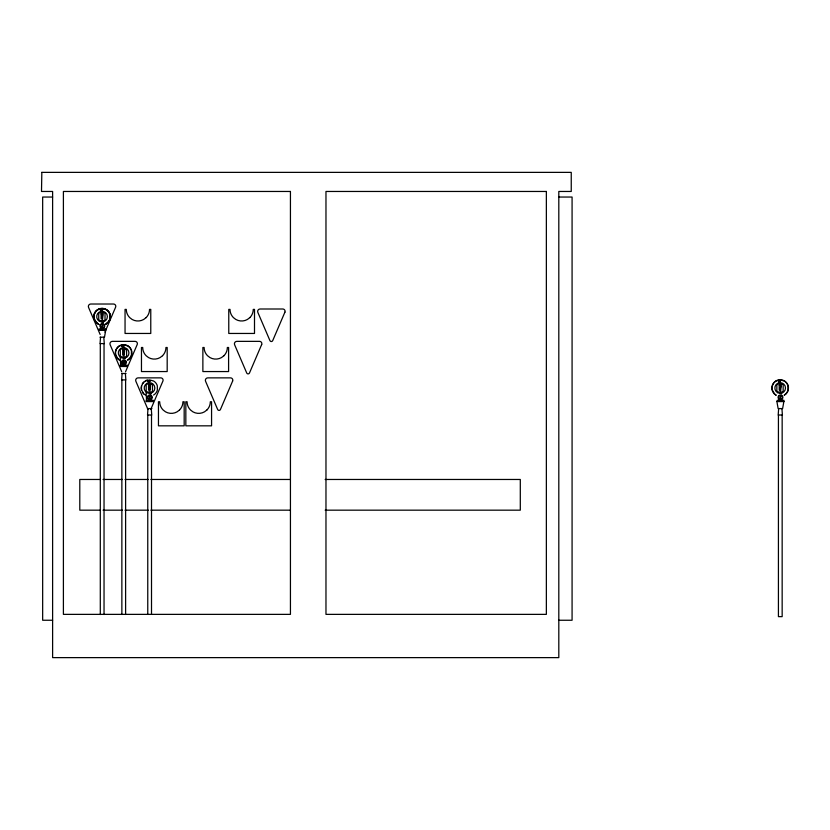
<?xml version="1.0" encoding="UTF-8"?>
<svg xmlns="http://www.w3.org/2000/svg" width="830" height="830" viewBox="0 0 830 830"><rect width="100%" height="100%" fill="white"/><g stroke="black" fill="none" stroke-linecap="round" stroke-linejoin="round"><path stroke-width="1.25" d="M100.534 337.188L100.056 343.599L104.269 343.599L103.802 337.188M122.103 373.49L121.636 379.901L125.849 379.901L125.382 373.49M147.999 408.578L147.532 415L151.745 415L151.268 408.578M778.654 408.578L778.187 415L782.4 415L781.933 408.578M104.943 332.093L115.609 307.204A2.283 2.283 0 0 0 113.513 304.019L90.802 304.019A2.438 2.438 0 0 0 88.561 307.422L100.15 334.48M125.517 371.809L137.199 344.543A2.283 2.283 0 0 0 135.103 341.358L112.392 341.358A2.438 2.438 0 0 0 110.141 344.761L121.74 371.819M150.728 409.501L162.919 381.053A2.283 2.283 0 0 0 160.823 377.868L138.112 377.868A2.438 2.438 0 0 0 135.871 381.271L147.968 409.501M102.038 310.171L102.567 310.067L101.955 310.192M101.665 310.794L101.198 310.949M102.007 311.063L101.198 311.157L102.017 311.053M123.66 346.442L121.989 346.65L122.633 346.67M122.902 346.639L123.535 346.494M122.55 347.231L123.743 347.075L122.767 347.189M149.327 381.561L147.875 381.769L149.39 381.468M149.255 382.267L148.798 382.257M779.629 382.205L780.293 382.184L779.546 382.236M122.508 346.577L123.224 346.411M779.993 381.095C781.912 380.825 778.125 381.52 779.723 381.063M779.214 381.582C783.188 381.271 776.372 381.914 780.013 381.655M779.152 382.298L779.951 382.184M123.328 346.079L122.612 346.048M149.317 381.613L148.518 381.759M149.286 382.246L148.975 382.205M779.225 382.277L779.92 382.267M103.356 322.424L103.47 321.916L102.049 322.071M150.821 393.814C151.506 392.777 147.688 393.742 151.06 393.773M781.487 393.814L781.59 393.306L780.179 393.462M101.353 310.213L100.409 310.347L101.613 310.306M122.809 346.069L121.927 346.214L122.923 346.141M123.203 346.11L124.085 345.934L123.089 346.027M123.027 347.397L123.224 347.438M123.4 346.12L122.84 346.203M122.664 347.251L123.234 347.096M148.84 381.136L147.823 381.302L148.819 381.24M148.56 381.582L150.033 381.468L149.099 381.572M149.026 382.474L149.12 382.537M779.495 381.136L778.488 381.302L779.349 381.25M779.681 382.474L779.775 382.537M123.629 358.373L125.04 358.218M101.312 309.704L102.505 309.632L100.357 309.912L101.509 309.725M149.058 381.063L148.684 381.25M148.736 381.292L149.981 381.032L148.975 381.126M148.705 382.319L149.203 382.194M122.913 346.577L122.83 346.577M99.102 328.898L105.877 328.898M120.682 365.2L120.194 357.481M146.568 400.288L146.09 392.569M777.233 400.288L784.008 400.288M52.612 197.042L42.662 197.042L42.662 620.249L52.612 620.249M558.808 197.042L572.077 197.042L572.077 620.249L558.808 620.249M98.687 329.749L105.815 329.749M100.005 337.188L104.487 337.188L105.732 330.184L99.237 330.205M120.194 365.2L127.457 365.2M120.257 366.051L127.384 366.051M120.34 366.487L127.312 366.487M121.585 373.49L126.067 373.49M146.09 400.288L153.343 400.288M146.153 401.139L153.28 401.139M776.818 401.139L783.935 401.139M146.236 401.585L153.197 401.585M147.47 408.578L151.952 408.578M100.472 479.47L79.794 479.47L79.794 510.17L100.472 510.17M103.055 479.47L122.435 479.47M125.019 479.47L148.28 479.47M150.863 479.47L290.438 479.47M325.153 479.47L520.296 479.47L520.296 510.17L325.163 510.17M103.055 510.17L122.446 510.17M125.029 510.17L148.3 510.17M150.884 510.17L290.438 510.17M782.161 415L782.161 616.638L778.426 616.638L778.426 415M151.506 415L151.506 614.055M147.761 415L147.761 614.055M125.61 379.901L125.61 614.49M121.865 379.901L121.865 614.49M104.041 343.599L104.041 614.542M100.295 343.599L100.295 614.542M105.545 324.395A8.3 8.3 0 0 0 103.013 308.563L100.845 308.625A8.3 8.3 0 0 0 94.402 313.865M99.195 324.572A8.3 8.3 0 0 1 93.904 315.971M776.019 395.225A8.321 8.321 0 0 1 773.799 382.671A8.321 8.321 0 0 1 786.55 382.671A8.321 8.321 0 0 1 784.34 395.225M784.226 395.038A8.103 8.103 0 0 0 788.002 390.121L788.002 385.919A8.103 8.103 0 0 0 784.226 381.001L780.179 379.912L776.123 381.001A8.103 8.103 0 0 0 772.346 390.121L774.452 393.752A8.103 8.103 0 0 0 776.123 395.038M143.632 393.908A8.321 8.321 0 0 1 142.314 392.185M141.474 390.173A8.321 8.321 0 0 1 141.474 385.867M142.314 383.854A8.321 8.321 0 0 1 143.632 382.132M145.354 380.814A8.321 8.321 0 0 1 147.367 379.984M153.571 395.038A8.103 8.103 0 0 0 157.347 390.121L157.337 385.919A8.103 8.103 0 0 0 153.571 381.001L149.514 379.912L145.468 381.001A8.103 8.103 0 0 0 141.691 390.121L143.787 393.752A8.103 8.103 0 0 0 145.468 395.038M119.468 360.137A8.321 8.321 0 0 1 117.248 347.573A8.321 8.321 0 0 1 129.999 347.573A8.321 8.321 0 0 1 127.789 360.137M127.675 359.94A8.103 8.103 0 0 0 131.451 355.022L131.451 350.831A8.103 8.103 0 0 0 127.675 345.913L123.629 344.824L119.572 345.903A8.103 8.103 0 0 0 115.795 355.022L117.891 358.653A8.103 8.103 0 0 0 119.572 359.94M97.888 323.835A8.321 8.321 0 0 1 95.678 311.271A8.321 8.321 0 0 1 108.429 311.271A8.321 8.321 0 0 1 106.209 323.835M106.105 323.638A8.103 8.103 0 0 0 109.871 318.72L109.871 314.529A8.103 8.103 0 0 0 106.105 309.611L102.049 308.521L97.992 309.6A8.103 8.103 0 0 0 94.226 318.72L96.322 322.351A8.103 8.103 0 0 0 98.002 323.638M41.832 172.37L41.5 191.46L52.612 191.46L52.612 657.63L558.808 657.63L558.808 191.46L571.248 191.46L571.248 172.37L41.832 172.37M101.084 313.948L101.115 318.699L102.536 319.436L103.107 313.968L102.495 313.439L101.084 313.948M122.653 350.25L122.684 355.012L124.106 355.738L124.676 350.27L123.971 349.731L122.653 350.25M148.549 385.338L148.58 390.1L150.002 390.826L150.572 385.369L149.96 384.83L148.549 385.338M779.214 385.338L779.235 390.1L780.667 390.826L781.238 385.369L779.225 385.265M783.862 401.585L782.617 408.578L778.135 408.578L776.89 401.585L783.862 401.585M232.628 381.053L220.438 409.501A1.504 1.504 0 0 1 217.668 409.501L205.57 381.271A2.438 2.438 0 0 1 207.822 377.868L230.532 377.868A2.283 2.283 0 0 1 232.628 381.053M261.668 344.543L249.477 372.992A1.504 1.504 0 0 1 246.718 372.992L234.62 344.761A2.438 2.438 0 0 1 236.861 341.358L259.572 341.358A2.283 2.283 0 0 1 261.668 344.543M284.908 312.184L272.707 340.632A1.504 1.504 0 0 1 269.947 340.632L257.85 312.402A2.438 2.438 0 0 1 260.091 308.999L282.802 308.999A2.283 2.283 0 0 1 284.908 312.184M146.122 317.6L143.715 319.446A11.62 11.62 0 0 1 132.105 319.446L129.698 317.6A11.62 11.62 0 0 1 126.295 309.393L125.05 309.393L125.05 333.452L150.769 333.452L150.769 309.393L149.525 309.393A11.62 11.62 0 0 1 146.122 317.6M162.545 355.707L160.138 357.554A11.62 11.62 0 0 1 148.518 357.554L146.111 355.707A11.62 11.62 0 0 1 142.708 347.49L141.463 347.49L141.463 371.56L167.183 371.56L167.183 347.49L165.948 347.49A11.62 11.62 0 0 1 162.545 355.707M249.851 317.6L247.444 319.446A11.62 11.62 0 0 1 235.824 319.446L233.417 317.6A11.62 11.62 0 0 1 230.014 309.393L228.769 309.393L228.769 333.452L254.499 333.452L254.499 309.393L253.254 309.393A11.62 11.62 0 0 1 249.851 317.6M223.944 355.707L221.537 357.554A11.62 11.62 0 0 1 209.928 357.554L207.521 355.707A11.62 11.62 0 0 1 204.118 347.49L202.873 347.49L202.873 371.56L228.592 371.56L228.592 347.49L227.347 347.49A11.62 11.62 0 0 1 223.944 355.707M179.529 409.979L177.122 411.825A11.62 11.62 0 0 1 165.512 411.825L163.105 409.979A11.62 11.62 0 0 1 159.702 401.762L158.457 401.762L158.457 425.832L184.177 425.832L184.177 401.762L182.932 401.762A11.62 11.62 0 0 1 179.529 409.979M206.919 409.979L204.512 411.825A11.62 11.62 0 0 1 192.892 411.825L190.485 409.979A11.62 11.62 0 0 1 187.082 401.762L185.837 401.762L185.837 425.832L211.567 425.832L211.567 401.762L210.322 401.762A11.62 11.62 0 0 1 206.919 409.979M290.438 191.46L63.402 191.46L63.402 614.366L290.438 614.366L290.438 191.46M546.358 191.46L325.972 191.46L325.972 614.366L546.358 614.366L546.358 191.46M103.812 312.692L99.818 312.692A1.089 1.089 0 0 0 98.729 313.782L98.729 318.969A1.608 1.608 0 0 0 100.337 320.577L103.75 320.577A1.266 1.266 0 0 0 105.016 319.311L105.016 313.896A1.204 1.204 0 0 0 103.812 312.692M102.536 314.674L102.038 318.222L102.536 314.674M102.598 324.955L102.1 326.761L102.598 324.955M125.392 348.994L121.388 348.994A1.089 1.089 0 0 0 120.309 350.084L120.309 355.271A1.608 1.608 0 0 0 121.917 356.879L125.32 356.879A1.266 1.266 0 0 0 126.596 355.614L126.596 350.198A1.204 1.204 0 0 0 125.392 348.994M124.106 350.976L123.608 354.524L124.106 350.976M124.168 361.268L123.68 363.063L124.168 361.268M151.278 384.093L147.284 384.093A1.089 1.089 0 0 0 146.194 385.172L146.194 390.37A1.608 1.608 0 0 0 147.802 391.978L151.216 391.978A1.266 1.266 0 0 0 152.481 390.712L152.481 385.296A1.204 1.204 0 0 0 151.278 384.093M781.943 384.093L777.938 384.093A1.089 1.089 0 0 0 776.859 385.172L776.859 390.37A1.608 1.608 0 0 0 778.467 391.978L781.881 391.978A1.266 1.266 0 0 0 783.147 390.712L783.147 385.296A1.204 1.204 0 0 0 781.943 384.093M150.002 386.064L149.504 389.623L150.002 386.064M780.657 386.064L780.159 389.623L780.657 386.064M150.064 396.356L149.566 398.161L150.064 396.356M780.719 396.356L780.231 398.161L780.719 396.356M777.513 392.632A5.322 5.322 0 0 0 785.502 388.015A5.322 5.322 0 0 0 777.513 383.408A5.322 5.322 0 0 0 777.513 392.632M779.277 399.448A2.407 2.407 0 0 0 782.887 397.363A2.407 2.407 0 0 0 779.277 395.277A2.407 2.407 0 0 0 779.277 399.448M779.567 398.94A1.816 1.816 0 0 0 782.296 397.363A1.816 1.816 0 0 0 779.567 395.786A1.816 1.816 0 0 0 779.567 398.94M146.858 392.632A5.322 5.322 0 0 0 154.847 388.015A5.322 5.322 0 0 0 146.858 383.408A5.322 5.322 0 0 0 146.858 392.632M148.612 399.448A2.407 2.407 0 0 0 152.222 397.363A2.407 2.407 0 0 0 148.612 395.277A2.407 2.407 0 0 0 148.612 399.448M148.912 398.94A1.816 1.816 0 0 0 151.641 397.363A1.816 1.816 0 0 0 148.912 395.786A1.816 1.816 0 0 0 148.912 398.94M120.962 357.543A5.322 5.322 0 0 0 128.951 352.926A5.322 5.322 0 0 0 120.962 348.31A5.322 5.322 0 0 0 120.962 357.543M122.228 363.976A2.407 2.407 0 0 0 126.253 362.897A2.407 2.407 0 0 0 123.307 359.95A2.407 2.407 0 0 0 122.228 363.976M123.016 363.851A1.816 1.816 0 0 0 125.745 362.274A1.816 1.816 0 0 0 123.016 360.697A1.816 1.816 0 0 0 123.016 363.851M99.382 321.241A5.322 5.322 0 0 0 107.381 316.624A5.322 5.322 0 0 0 99.382 312.007A5.322 5.322 0 0 0 99.382 321.241M101.146 328.058A2.407 2.407 0 0 0 104.756 325.972A2.407 2.407 0 0 0 101.146 323.887A2.407 2.407 0 0 0 101.146 328.058M101.447 327.549A1.816 1.816 0 0 0 104.175 325.972A1.816 1.816 0 0 0 101.447 324.395A1.816 1.816 0 0 0 101.447 327.549"/></g></svg>
